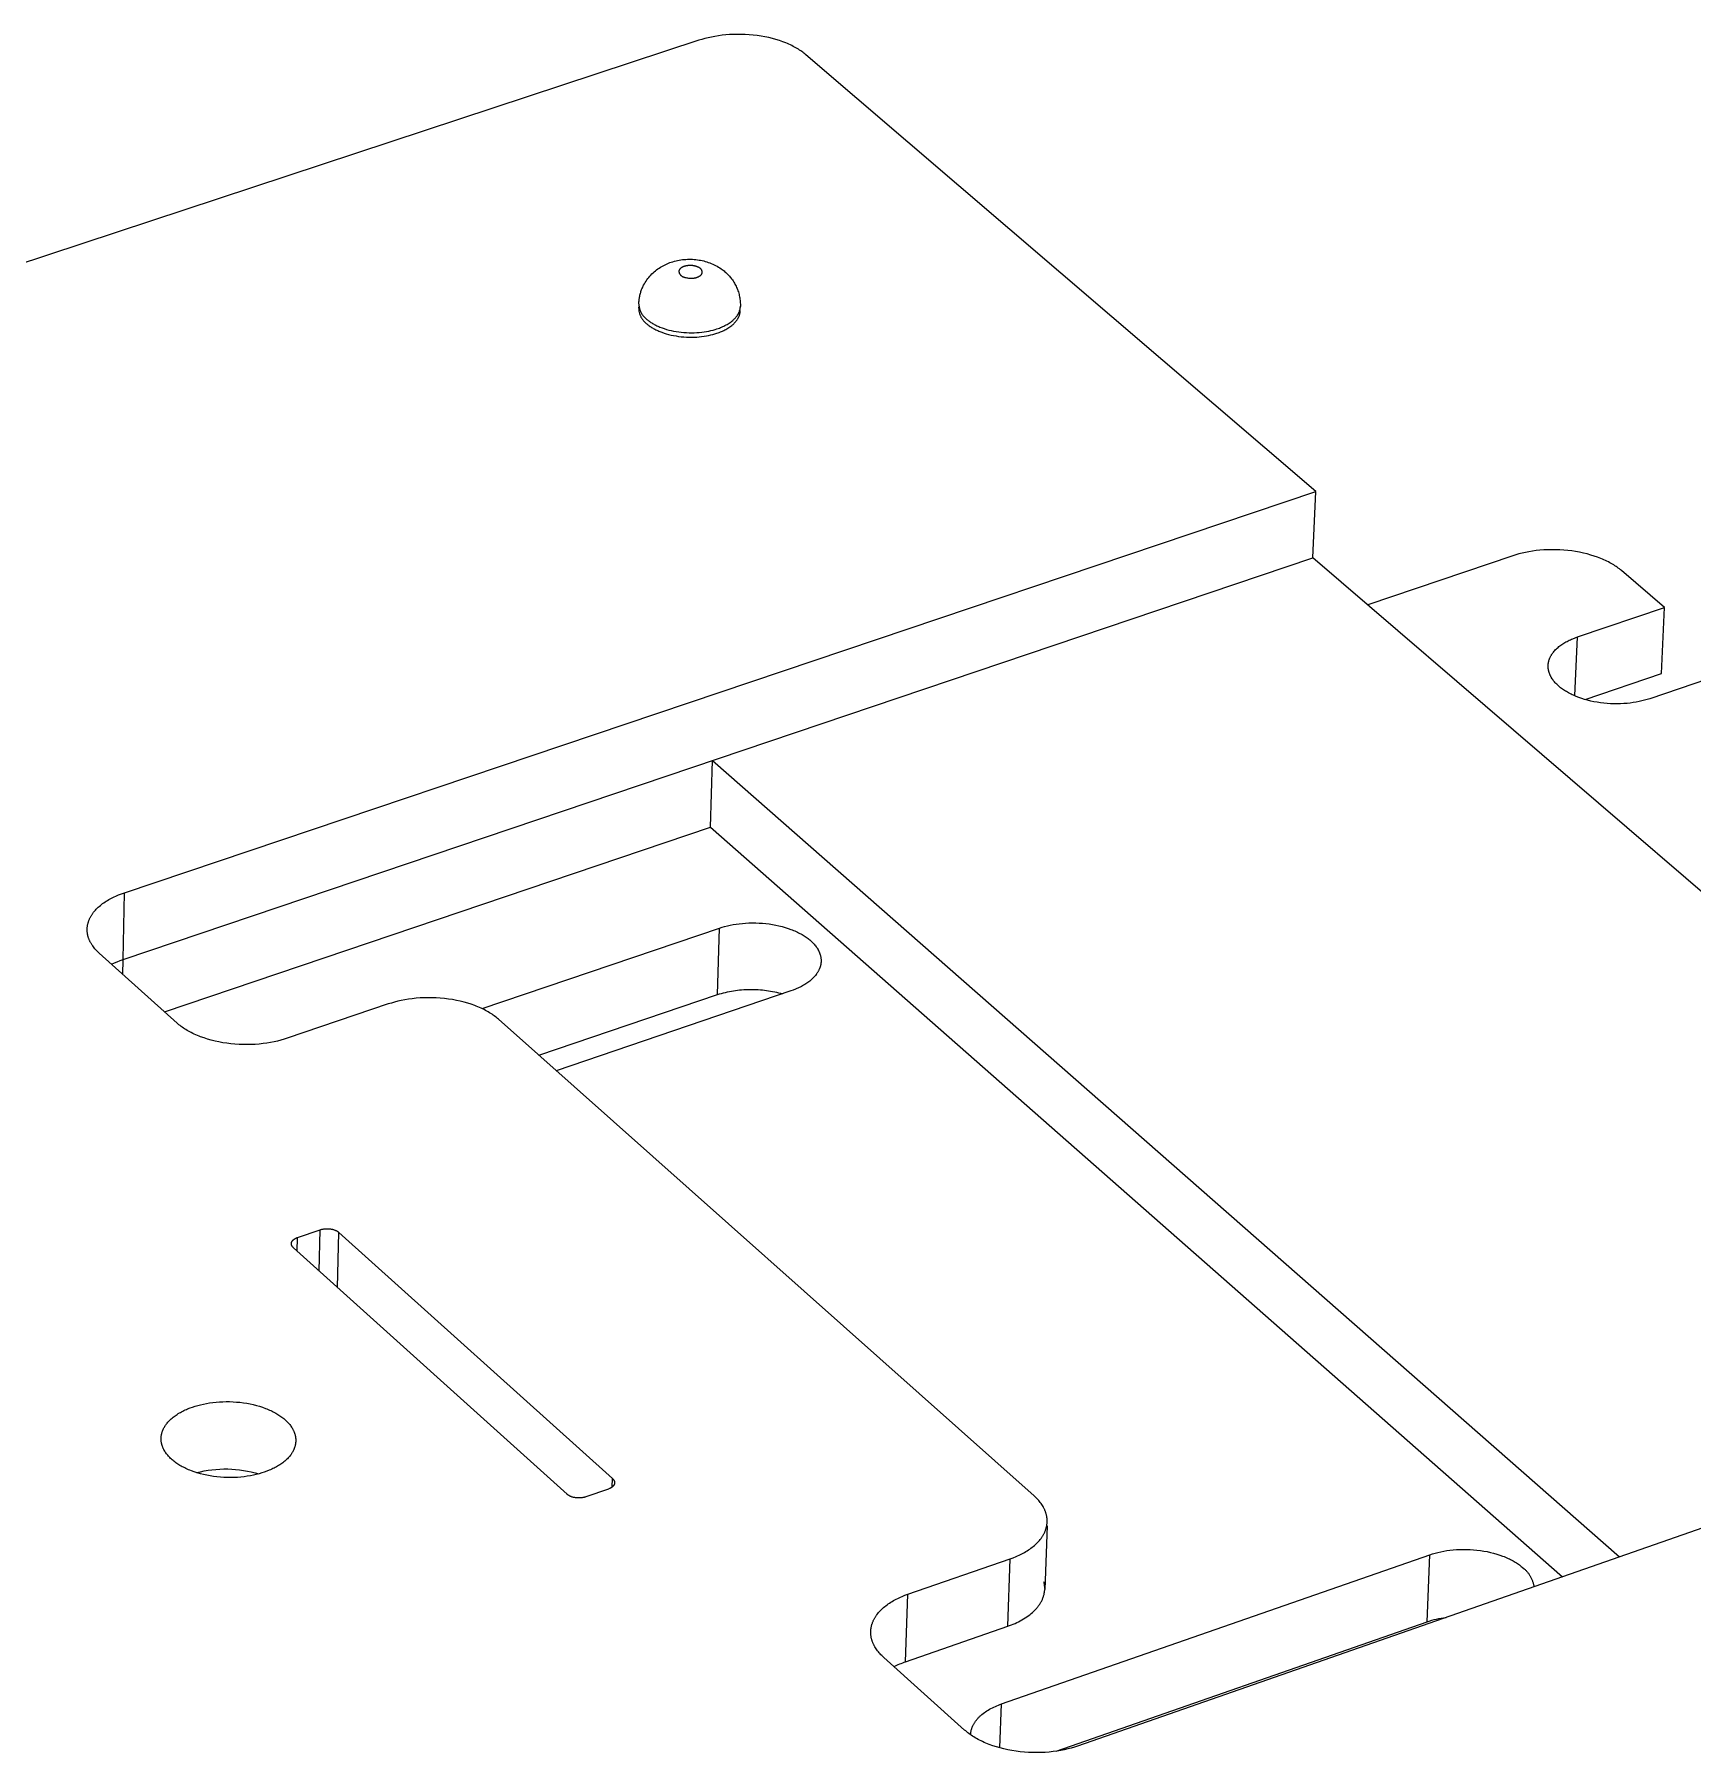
# Model space of a CAD drawing. Extents: x 623 to 1150, y 6 to 775.
# Drawn here: x 734.2 to 789.1, y 262.8 to 319.7 of the extents above; entities that cross this region are included whole.
import ezdxf

# ---------------------------------------------------------------- set-up
doc = ezdxf.new("R2010")
doc.units = 0
doc.layers.add('DIMENSIONES', color=7, linetype='CONTINUOUS')

msp = doc.modelspace()

# ---------------------------------------------------------------- linework, layer by layer
at = {"layer": 'DIMENSIONES'}
for points in [[(759.718, 319.069), (759.687, 319.095), (759.654, 319.121), (759.62, 319.147), (759.585, 319.173), (759.548, 319.198), (759.51, 319.224), (759.471, 319.249), (759.43, 319.273), (759.388, 319.298), (759.344, 319.322), (759.299, 319.345), (759.253, 319.369), (759.206, 319.391), (759.157, 319.414), (759.107, 319.435), (759.056, 319.456), (758.95, 319.497), (758.84, 319.535), (758.726, 319.571), (758.607, 319.603), (758.486, 319.633), (758.361, 319.659), (758.234, 319.681), (758.105, 319.701), (757.975, 319.716), (757.844, 319.728), (757.712, 319.736), (757.58, 319.741), (757.449, 319.742), (757.32, 319.739), (757.191, 319.733), (757.065, 319.723), (756.942, 319.711), (756.821, 319.695), (756.703, 319.676), (756.589, 319.654), (756.479, 319.63), (756.373, 319.604), (756.271, 319.575), (756.173, 319.545)], [(756.173, 319.545), (654.032, 285.841)], [(776.6, 304.607), (759.718, 319.069)], [(754.186, 310.822), (754.187, 310.854), (754.189, 310.885), (754.192, 310.917), (754.195, 310.949), (754.199, 310.981), (754.204, 311.012), (754.21, 311.044), (754.216, 311.075), (754.223, 311.106), (754.23, 311.137), (754.239, 311.168), (754.248, 311.199), (754.257, 311.229), (754.268, 311.26), (754.279, 311.289), (754.29, 311.319), (754.303, 311.349), (754.316, 311.379), (754.33, 311.408), (754.345, 311.437), (754.369, 311.482), (754.395, 311.526), (754.423, 311.57), (754.452, 311.612), (754.482, 311.654), (754.514, 311.695), (754.548, 311.735), (754.583, 311.773), (754.619, 311.81), (754.656, 311.846), (754.695, 311.881), (754.734, 311.914), (754.775, 311.946), (754.817, 311.977), (754.859, 312.006), (754.902, 312.033), (754.944, 312.058), (754.987, 312.082), (755.031, 312.105), (755.075, 312.126), (755.12, 312.147), (755.166, 312.165), (755.212, 312.183), (755.258, 312.199)], [(755.258, 312.199), (755.311, 312.215), (755.363, 312.23), (755.417, 312.243), (755.47, 312.255), (755.525, 312.266), (755.579, 312.275), (755.634, 312.282), (755.689, 312.288), (755.744, 312.292), (755.799, 312.295), (755.855, 312.296), (755.91, 312.295), (755.965, 312.293), (756.02, 312.289), (756.074, 312.284), (756.129, 312.277), (756.18, 312.27), (756.232, 312.261), (756.283, 312.25), (756.335, 312.238), (756.386, 312.225), (756.436, 312.209), (756.487, 312.193), (756.536, 312.175), (756.585, 312.155), (756.634, 312.134), (756.682, 312.112), (756.729, 312.088), (756.775, 312.063), (756.821, 312.037), (756.866, 312.01), (756.909, 311.981), (756.943, 311.957), (756.975, 311.933), (757.007, 311.907), (757.039, 311.88), (757.069, 311.854), (757.099, 311.826), (757.127, 311.798), (757.155, 311.768), (757.183, 311.738), (757.209, 311.707), (757.235, 311.676), (757.259, 311.643), (757.283, 311.61), (757.306, 311.577), (757.328, 311.542), (757.349, 311.508), (757.369, 311.472), (757.388, 311.437), (757.406, 311.4), (757.423, 311.364), (757.439, 311.327), (757.454, 311.289), (757.468, 311.251), (757.481, 311.212), (757.492, 311.173), (757.503, 311.134), (757.513, 311.094), (757.521, 311.054), (757.528, 311.014), (757.535, 310.974), (757.54, 310.933), (757.544, 310.893), (757.546, 310.852), (757.548, 310.812), (757.549, 310.771), (757.548, 310.731)], [(754.181, 310.671), (754.183, 310.72)], [(754.181, 310.666), (754.182, 310.649), (754.184, 310.631), (754.186, 310.613), (754.188, 310.595), (754.191, 310.576), (754.194, 310.558), (754.198, 310.54), (754.203, 310.522), (754.208, 310.505), (754.213, 310.487), (754.219, 310.469), (754.226, 310.452), (754.233, 310.434), (754.24, 310.417), (754.248, 310.4), (754.257, 310.383), (754.266, 310.367), (754.275, 310.351), (754.285, 310.335), (754.295, 310.319), (754.306, 310.304), (754.317, 310.289), (754.328, 310.274), (754.34, 310.26), (754.352, 310.246), (754.365, 310.232), (754.378, 310.219), (754.391, 310.206), (754.404, 310.194), (754.418, 310.182), (754.432, 310.171), (754.446, 310.16), (754.466, 310.142), (754.488, 310.125), (754.51, 310.108), (754.533, 310.091), (754.557, 310.074), (754.582, 310.057), (754.608, 310.041), (754.634, 310.025), (754.662, 310.008), (754.69, 309.993), (754.72, 309.977), (754.75, 309.962), (754.781, 309.947), (754.813, 309.932), (754.845, 309.917), (754.879, 309.903), (754.948, 309.877), (755.02, 309.851), (755.095, 309.828), (755.173, 309.806), (755.253, 309.787), (755.334, 309.77), (755.417, 309.755), (755.502, 309.742), (755.588, 309.732), (755.674, 309.724), (755.76, 309.718), (755.846, 309.715), (755.932, 309.715), (756.018, 309.716), (756.102, 309.72), (756.184, 309.727), (756.266, 309.735), (756.345, 309.746), (756.422, 309.758), (756.497, 309.772), (756.569, 309.788), (756.639, 309.806), (756.706, 309.825), (756.77, 309.845), (756.809, 309.859), (756.847, 309.873), (756.886, 309.888), (756.924, 309.903), (756.961, 309.92), (756.998, 309.937), (757.034, 309.955), (757.069, 309.974), (757.104, 309.993), (757.138, 310.014), (757.171, 310.035), (757.203, 310.056), (757.233, 310.079), (757.263, 310.102), (757.292, 310.125), (757.305, 310.137), (757.319, 310.15), (757.332, 310.162), (757.345, 310.175), (757.357, 310.187), (757.369, 310.2), (757.381, 310.213), (757.392, 310.226), (757.403, 310.239), (757.414, 310.253), (757.424, 310.266), (757.434, 310.28), (757.443, 310.293), (757.452, 310.307), (757.461, 310.321), (757.469, 310.335), (757.477, 310.349), (757.484, 310.363), (757.491, 310.377), (757.498, 310.392), (757.504, 310.406), (757.51, 310.42), (757.515, 310.435), (757.52, 310.449), (757.524, 310.464), (757.528, 310.478), (757.531, 310.493), (757.535, 310.508), (757.537, 310.522), (757.539, 310.537), (757.541, 310.552), (757.542, 310.566), (757.543, 310.581), (757.544, 310.596)], [(754.185, 310.813), (754.186, 310.795), (754.188, 310.777), (754.19, 310.759), (754.192, 310.741), (754.195, 310.723), (754.199, 310.705), (754.203, 310.687), (754.207, 310.669), (754.212, 310.651), (754.218, 310.633), (754.224, 310.616), (754.23, 310.598), (754.237, 310.581), (754.245, 310.564), (754.253, 310.547), (754.261, 310.53), (754.27, 310.514), (754.279, 310.497), (754.289, 310.481), (754.299, 310.466), (754.31, 310.45), (754.321, 310.435), (754.333, 310.421), (754.344, 310.406), (754.357, 310.392), (754.369, 310.379), (754.382, 310.366), (754.395, 310.353), (754.408, 310.341), (754.422, 310.329), (754.436, 310.317), (754.45, 310.306), (754.471, 310.289), (754.492, 310.272), (754.514, 310.255), (754.537, 310.238), (754.561, 310.221), (754.586, 310.204), (754.612, 310.188), (754.639, 310.171), (754.666, 310.155), (754.695, 310.139), (754.724, 310.124), (754.754, 310.108), (754.785, 310.093), (754.817, 310.079), (754.85, 310.064), (754.883, 310.05), (754.953, 310.023), (755.025, 309.998), (755.1, 309.975), (755.177, 309.953), (755.257, 309.934), (755.338, 309.916), (755.422, 309.901), (755.506, 309.889), (755.592, 309.878), (755.678, 309.87), (755.764, 309.865), (755.851, 309.862), (755.937, 309.861), (756.022, 309.863), (756.106, 309.867), (756.189, 309.873), (756.27, 309.882), (756.349, 309.892), (756.426, 309.905), (756.501, 309.919), (756.573, 309.935), (756.643, 309.953), (756.71, 309.972), (756.774, 309.992), (756.813, 310.005), (756.852, 310.019), (756.89, 310.034), (756.928, 310.05), (756.965, 310.066), (757.002, 310.084), (757.038, 310.102), (757.074, 310.12), (757.108, 310.14), (757.142, 310.16), (757.175, 310.181), (757.207, 310.203), (757.238, 310.225), (757.268, 310.248), (757.296, 310.272), (757.31, 310.284), (757.323, 310.296), (757.336, 310.309), (757.349, 310.321), (757.362, 310.334), (757.374, 310.347), (757.385, 310.36), (757.397, 310.373), (757.408, 310.386), (757.418, 310.399), (757.428, 310.413), (757.438, 310.426), (757.448, 310.44), (757.457, 310.454), (757.465, 310.468), (757.474, 310.482), (757.481, 310.496), (757.489, 310.51), (757.496, 310.524), (757.502, 310.538), (757.508, 310.553), (757.514, 310.567), (757.519, 310.581), (757.524, 310.596), (757.528, 310.61), (757.532, 310.625), (757.536, 310.64), (757.539, 310.654), (757.542, 310.669), (757.544, 310.684), (757.546, 310.698), (757.547, 310.713), (757.548, 310.728), (757.548, 310.742)], [(737.151, 291.323), (776.6, 304.607)], [(776.511, 302.405), (776.6, 304.607)], [(786.724, 301.989), (786.691, 302.016), (786.658, 302.042), (786.623, 302.069), (786.586, 302.095), (786.549, 302.121), (786.509, 302.147), (786.469, 302.173), (786.427, 302.198), (786.384, 302.223), (786.339, 302.248), (786.294, 302.272), (786.246, 302.296), (786.198, 302.319), (786.148, 302.342), (786.097, 302.364), (786.045, 302.386), (785.937, 302.428), (785.825, 302.467), (785.709, 302.503), (785.588, 302.537), (785.465, 302.567), (785.339, 302.594), (785.21, 302.617), (785.079, 302.636), (784.947, 302.652), (784.814, 302.665), (784.681, 302.673), (784.548, 302.678), (784.416, 302.679), (784.285, 302.676), (784.155, 302.67), (784.028, 302.66), (783.904, 302.647), (783.782, 302.631), (783.664, 302.611), (783.55, 302.589), (783.439, 302.564), (783.332, 302.537), (783.23, 302.508), (783.132, 302.476)], [(737.107, 289.11), (776.511, 302.405)], [(806.84, 276.368), (776.511, 302.405)], [(783.132, 302.476), (778.322, 300.85)], [(788.155, 300.769), (786.724, 301.989)], [(785.269, 299.79), (788.155, 300.769)], [(788.054, 298.578), (788.155, 300.769)], [(787.662, 297.745), (787.581, 297.719), (787.495, 297.694), (787.406, 297.671), (787.313, 297.65), (787.218, 297.632), (787.119, 297.615), (787.017, 297.602), (786.913, 297.591), (786.806, 297.582), (786.698, 297.577), (786.588, 297.575), (786.478, 297.576), (786.366, 297.58), (786.255, 297.587), (786.143, 297.597), (786.033, 297.61), (785.923, 297.627), (785.816, 297.647), (785.71, 297.669), (785.607, 297.694), (785.506, 297.722), (785.409, 297.753), (785.315, 297.786), (785.224, 297.821), (785.181, 297.839), (785.138, 297.858), (785.096, 297.877), (785.056, 297.897), (785.017, 297.917), (784.978, 297.937), (784.941, 297.958), (784.905, 297.979), (784.87, 298), (784.836, 298.021), (784.803, 298.043), (784.772, 298.065), (784.741, 298.087), (784.712, 298.11), (784.684, 298.132), (784.657, 298.155), (784.631, 298.178), (784.606, 298.201), (784.581, 298.225), (784.557, 298.249), (784.534, 298.274), (784.512, 298.299), (784.49, 298.325), (784.47, 298.351), (784.45, 298.378), (784.432, 298.405), (784.414, 298.432), (784.406, 298.446), (784.398, 298.46), (784.39, 298.474), (784.383, 298.488), (784.376, 298.502), (784.369, 298.517), (784.362, 298.531), (784.356, 298.545), (784.35, 298.56), (784.344, 298.575), (784.339, 298.589), (784.334, 298.604), (784.329, 298.619), (784.325, 298.633), (784.32, 298.648), (784.317, 298.663), (784.313, 298.678), (784.31, 298.693), (784.307, 298.708), (784.305, 298.723), (784.303, 298.739), (784.301, 298.754), (784.3, 298.769), (784.299, 298.784), (784.298, 298.799), (784.298, 298.815), (784.298, 298.83), (784.298, 298.845), (784.299, 298.86), (784.3, 298.876), (784.302, 298.891), (784.304, 298.906), (784.306, 298.922), (784.308, 298.937), (784.311, 298.952), (784.314, 298.967), (784.318, 298.982), (784.322, 298.998), (784.326, 299.013), (784.331, 299.028), (784.336, 299.043), (784.342, 299.058), (784.347, 299.073), (784.354, 299.088), (784.36, 299.102), (784.367, 299.117), (784.374, 299.132), (784.382, 299.147), (784.39, 299.161), (784.398, 299.176), (784.406, 299.19), (784.415, 299.204), (784.424, 299.219), (784.434, 299.233), (784.444, 299.247), (784.454, 299.261), (784.465, 299.275), (784.476, 299.289), (784.498, 299.316), (784.522, 299.343), (784.547, 299.369), (784.573, 299.395), (784.6, 299.42), (784.629, 299.445), (784.658, 299.469), (784.688, 299.493), (784.72, 299.516), (784.752, 299.539), (784.785, 299.561), (784.818, 299.582), (784.853, 299.603), (784.888, 299.623), (784.924, 299.643), (784.961, 299.662), (784.998, 299.68), (785.035, 299.698), (785.073, 299.715), (785.112, 299.731), (785.19, 299.762), (785.269, 299.79)], [(785.182, 297.839), (785.269, 299.79)], [(790.552, 298.728), (787.662, 297.745)], [(785.523, 297.717), (788.054, 298.578)], [(756.557, 293.492), (756.623, 295.695)], [(756.623, 295.695), (786.663, 269.33)], [(738.477, 287.379), (756.557, 293.492)], [(756.557, 293.492), (784.777, 268.672)], [(736.318, 289.317), (736.287, 289.345), (736.257, 289.373), (736.229, 289.403), (736.201, 289.433), (736.174, 289.463), (736.148, 289.494), (736.124, 289.526), (736.1, 289.558), (736.078, 289.59), (736.057, 289.624), (736.047, 289.64), (736.037, 289.657), (736.028, 289.674), (736.019, 289.691), (736.01, 289.709), (736.002, 289.726), (735.994, 289.743), (735.986, 289.761), (735.979, 289.778), (735.972, 289.796), (735.965, 289.814), (735.959, 289.832), (735.954, 289.85), (735.948, 289.868), (735.943, 289.886), (735.939, 289.904), (735.935, 289.922), (735.931, 289.941), (735.927, 289.959), (735.925, 289.978), (735.922, 289.996), (735.92, 290.015), (735.918, 290.033), (735.917, 290.052), (735.916, 290.07), (735.916, 290.089), (735.916, 290.108), (735.916, 290.127), (735.917, 290.145), (735.918, 290.164), (735.92, 290.183), (735.922, 290.201), (735.925, 290.22), (735.928, 290.239), (735.931, 290.258), (735.935, 290.276), (735.94, 290.295), (735.945, 290.314), (735.95, 290.332), (735.956, 290.351), (735.962, 290.369), (735.968, 290.388), (735.975, 290.406), (735.983, 290.425), (735.99, 290.443), (735.999, 290.461), (736.007, 290.48), (736.017, 290.498), (736.026, 290.516), (736.036, 290.534), (736.047, 290.552), (736.057, 290.569), (736.069, 290.587), (736.08, 290.605), (736.092, 290.622), (736.105, 290.64), (736.117, 290.657), (736.131, 290.674), (736.158, 290.708), (736.187, 290.741), (736.218, 290.774), (736.249, 290.807), (736.283, 290.838), (736.317, 290.869), (736.353, 290.9), (736.39, 290.93), (736.428, 290.959), (736.467, 290.987), (736.508, 291.015), (736.549, 291.042), (736.591, 291.068), (736.634, 291.094), (736.678, 291.119), (736.723, 291.143), (736.769, 291.166), (736.815, 291.188), (736.861, 291.21), (736.909, 291.231), (736.956, 291.251), (737.053, 291.289), (737.151, 291.323)], [(737.107, 289.11), (737.151, 291.323)], [(756.857, 290.15), (756.94, 290.176), (757.027, 290.201), (757.117, 290.224), (757.211, 290.246), (757.308, 290.264), (757.408, 290.281), (757.511, 290.295), (757.616, 290.306), (757.723, 290.314), (757.833, 290.32), (757.943, 290.322), (758.055, 290.321), (758.167, 290.317), (758.279, 290.31), (758.39, 290.3), (758.501, 290.286), (758.611, 290.269), (758.719, 290.249), (758.825, 290.226), (758.929, 290.201), (759.029, 290.172), (759.126, 290.141), (759.22, 290.108), (759.266, 290.091), (759.31, 290.073), (759.354, 290.054), (759.396, 290.035), (759.438, 290.016), (759.478, 289.996), (759.517, 289.975), (759.555, 289.955), (759.592, 289.934), (759.628, 289.912), (759.663, 289.891), (759.697, 289.869), (759.729, 289.847), (759.76, 289.825), (759.79, 289.802), (759.819, 289.779), (759.847, 289.757), (759.874, 289.734), (759.9, 289.71), (759.925, 289.687), (759.949, 289.662), (759.973, 289.638), (759.995, 289.613), (760.017, 289.587), (760.038, 289.561), (760.058, 289.534), (760.077, 289.507), (760.095, 289.48), (760.112, 289.452), (760.12, 289.438), (760.128, 289.423), (760.136, 289.409), (760.143, 289.395), (760.15, 289.38), (760.156, 289.366), (760.163, 289.351), (760.169, 289.337), (760.174, 289.322), (760.18, 289.307), (760.185, 289.292), (760.19, 289.277), (760.194, 289.262), (760.198, 289.247), (760.202, 289.232), (760.206, 289.217), (760.209, 289.202), (760.211, 289.186), (760.214, 289.171), (760.216, 289.156), (760.218, 289.14), (760.219, 289.125), (760.22, 289.109), (760.221, 289.094), (760.221, 289.078), (760.221, 289.063), (760.221, 289.047), (760.22, 289.032), (760.219, 289.016), (760.217, 289), (760.216, 288.985), (760.213, 288.969), (760.211, 288.954), (760.208, 288.938), (760.205, 288.923), (760.201, 288.907), (760.197, 288.892), (760.193, 288.876), (760.188, 288.861), (760.183, 288.846), (760.177, 288.83), (760.171, 288.815), (760.165, 288.8), (760.159, 288.785), (760.152, 288.77), (760.145, 288.754), (760.137, 288.739), (760.129, 288.725), (760.121, 288.71), (760.112, 288.695), (760.103, 288.68), (760.094, 288.666), (760.084, 288.651), (760.074, 288.637), (760.064, 288.622), (760.053, 288.608), (760.031, 288.58), (760.008, 288.552), (759.983, 288.525), (759.957, 288.498), (759.93, 288.471), (759.902, 288.446), (759.873, 288.42), (759.843, 288.395), (759.812, 288.371), (759.779, 288.347), (759.746, 288.324), (759.713, 288.302), (759.678, 288.28), (759.643, 288.259), (759.607, 288.238), (759.57, 288.218), (759.532, 288.199), (759.495, 288.18), (759.456, 288.162), (759.417, 288.145), (759.378, 288.128), (759.298, 288.097), (759.217, 288.068)], [(748.994, 287.483), (756.857, 290.15)], [(756.79, 287.949), (756.857, 290.15)], [(738.892, 287.006), (736.318, 289.317)], [(736.724, 288.952), (736.818, 288.996), (736.913, 289.037), (737.009, 289.075), (737.107, 289.11)], [(737.097, 288.617), (737.107, 289.11)], [(750.877, 285.939), (756.79, 287.949)], [(759.217, 288.068), (751.452, 285.427)], [(756.79, 287.949), (756.855, 287.968), (756.92, 287.987), (756.985, 288.004), (757.051, 288.021), (757.118, 288.036), (757.184, 288.05), (757.252, 288.063), (757.319, 288.074), (757.387, 288.084), (757.455, 288.093), (757.523, 288.101), (757.591, 288.108), (757.66, 288.113), (757.729, 288.117), (757.798, 288.12), (757.866, 288.121), (757.935, 288.122), (758.004, 288.121), (758.073, 288.118), (758.142, 288.115), (758.21, 288.11), (758.278, 288.104), (758.347, 288.096), (758.415, 288.088), (758.482, 288.078), (758.55, 288.067), (758.617, 288.055), (758.684, 288.041), (758.75, 288.026), (758.816, 288.011), (758.881, 287.994), (758.946, 287.976)], [(745.889, 287.637), (742.537, 286.501)], [(749.536, 287.132), (749.504, 287.16), (749.47, 287.188), (749.435, 287.215), (749.399, 287.243), (749.362, 287.27), (749.323, 287.296), (749.282, 287.323), (749.24, 287.349), (749.197, 287.375), (749.153, 287.4), (749.107, 287.426), (749.059, 287.45), (749.011, 287.474), (748.961, 287.498), (748.91, 287.521), (748.857, 287.543), (748.804, 287.565), (748.749, 287.586), (748.636, 287.627), (748.518, 287.665), (748.397, 287.699), (748.272, 287.73), (748.144, 287.758), (748.013, 287.782), (747.881, 287.802), (747.746, 287.819), (747.611, 287.831), (747.476, 287.84), (747.34, 287.845), (747.205, 287.846), (747.072, 287.843), (746.939, 287.837), (746.809, 287.827), (746.682, 287.813), (746.557, 287.796), (746.436, 287.776), (746.318, 287.753), (746.205, 287.728), (746.095, 287.7), (745.99, 287.669), (745.889, 287.637)], [(742.537, 286.501), (742.436, 286.469), (742.331, 286.438), (742.221, 286.41), (742.107, 286.385), (741.989, 286.362), (741.867, 286.342), (741.743, 286.325), (741.615, 286.311), (741.485, 286.301), (741.352, 286.294), (741.218, 286.292), (741.083, 286.293), (740.948, 286.297), (740.812, 286.306), (740.677, 286.319), (740.542, 286.335), (740.41, 286.356), (740.279, 286.38), (740.151, 286.408), (740.026, 286.439), (739.905, 286.474), (739.788, 286.511), (739.675, 286.552), (739.62, 286.573), (739.567, 286.595), (739.514, 286.617), (739.463, 286.641), (739.413, 286.664), (739.365, 286.688), (739.318, 286.713), (739.272, 286.738), (739.228, 286.764), (739.185, 286.789), (739.143, 286.816), (739.103, 286.842), (739.064, 286.869), (739.027, 286.896), (738.991, 286.923), (738.957, 286.951), (738.923, 286.979), (738.892, 287.006)], [(767.276, 271.349), (749.536, 287.132)], [(742.887, 279.906), (743.637, 280.161)], [(743.604, 278.794), (743.637, 280.161)], [(743.637, 280.161), (743.653, 280.167), (743.671, 280.172), (743.69, 280.177), (743.709, 280.181), (743.728, 280.185), (743.749, 280.188), (743.77, 280.191), (743.791, 280.194), (743.813, 280.195), (743.835, 280.196), (743.858, 280.197), (743.88, 280.197), (743.903, 280.196), (743.926, 280.194), (743.948, 280.192), (743.971, 280.189), (743.993, 280.186), (744.015, 280.182), (744.036, 280.177), (744.057, 280.172), (744.078, 280.166), (744.097, 280.16), (744.116, 280.153), (744.126, 280.149), (744.135, 280.146), (744.143, 280.142), (744.152, 280.138), (744.16, 280.134), (744.168, 280.13), (744.176, 280.126), (744.184, 280.122), (744.191, 280.117), (744.199, 280.113), (744.206, 280.108), (744.212, 280.104), (744.219, 280.099), (744.225, 280.095), (744.231, 280.09), (744.237, 280.086), (744.243, 280.081), (744.248, 280.076)], [(744.204, 278.253), (744.248, 280.076)], [(744.248, 280.076), (753.314, 271.923)], [(742.748, 279.565), (742.743, 279.57), (742.738, 279.575), (742.733, 279.58), (742.729, 279.585), (742.724, 279.59), (742.72, 279.595), (742.716, 279.6), (742.712, 279.606), (742.708, 279.611), (742.704, 279.617), (742.701, 279.623), (742.699, 279.626), (742.698, 279.629), (742.696, 279.631), (742.695, 279.634), (742.693, 279.637), (742.692, 279.64), (742.691, 279.643), (742.69, 279.646), (742.689, 279.649), (742.688, 279.652), (742.687, 279.655), (742.686, 279.658), (742.685, 279.662), (742.684, 279.665), (742.683, 279.668), (742.683, 279.671), (742.682, 279.674), (742.682, 279.677), (742.681, 279.68), (742.681, 279.683), (742.68, 279.687), (742.68, 279.69), (742.68, 279.693), (742.68, 279.696), (742.68, 279.699), (742.68, 279.702), (742.68, 279.706), (742.68, 279.709), (742.681, 279.712), (742.681, 279.715), (742.681, 279.718), (742.682, 279.721), (742.682, 279.725), (742.683, 279.728), (742.684, 279.731), (742.685, 279.734), (742.685, 279.737), (742.686, 279.741), (742.687, 279.744), (742.688, 279.747), (742.69, 279.75), (742.691, 279.753), (742.692, 279.756), (742.694, 279.759), (742.695, 279.762), (742.697, 279.765), (742.698, 279.769), (742.7, 279.772), (742.702, 279.775), (742.703, 279.778), (742.705, 279.781), (742.707, 279.784), (742.709, 279.787), (742.711, 279.79), (742.713, 279.793), (742.716, 279.795), (742.72, 279.801), (742.725, 279.807), (742.73, 279.812), (742.735, 279.818), (742.741, 279.823), (742.747, 279.829), (742.753, 279.834), (742.759, 279.839), (742.765, 279.844), (742.772, 279.849), (742.779, 279.853), (742.786, 279.858), (742.793, 279.862), (742.8, 279.867), (742.807, 279.871), (742.815, 279.875), (742.822, 279.879), (742.83, 279.883), (742.838, 279.887), (742.846, 279.89), (742.854, 279.894), (742.87, 279.9), (742.887, 279.906)], [(751.808, 271.404), (742.748, 279.565)], [(742.876, 279.45), (742.887, 279.906)], [(808.775, 277.044), (768.712, 263.068)], [(739.539, 272.119), (739.665, 272.149), (739.791, 272.176), (739.92, 272.198), (740.049, 272.216), (740.179, 272.229), (740.31, 272.238), (740.441, 272.242), (740.572, 272.242), (740.704, 272.237), (740.834, 272.228), (740.965, 272.214), (741.094, 272.196), (741.223, 272.173), (741.35, 272.146), (741.476, 272.115), (741.6, 272.08)], [(752.425, 271.318), (752.408, 271.312), (752.39, 271.307), (752.372, 271.302), (752.352, 271.298), (752.332, 271.294), (752.312, 271.29), (752.291, 271.288), (752.269, 271.285), (752.247, 271.284), (752.225, 271.282), (752.202, 271.282), (752.18, 271.282), (752.157, 271.283), (752.134, 271.284), (752.111, 271.287), (752.088, 271.289), (752.066, 271.293), (752.044, 271.297), (752.022, 271.302), (752.001, 271.307), (751.98, 271.313), (751.96, 271.32), (751.941, 271.326), (751.932, 271.33), (751.923, 271.334), (751.914, 271.338), (751.905, 271.342), (751.897, 271.346), (751.889, 271.35), (751.881, 271.354), (751.873, 271.358), (751.865, 271.363), (751.858, 271.367), (751.851, 271.372), (751.844, 271.376), (751.837, 271.381), (751.831, 271.385), (751.825, 271.39), (751.819, 271.395), (751.813, 271.4), (751.808, 271.404)], [(753.178, 271.577), (752.425, 271.318)], [(753.314, 271.923), (753.32, 271.918), (753.325, 271.914), (753.33, 271.908), (753.335, 271.903), (753.339, 271.898), (753.344, 271.893), (753.348, 271.887), (753.352, 271.882), (753.356, 271.876), (753.359, 271.87), (753.363, 271.865), (753.364, 271.862), (753.366, 271.859), (753.368, 271.856), (753.369, 271.853), (753.37, 271.85), (753.372, 271.847), (753.373, 271.844), (753.374, 271.841), (753.375, 271.838), (753.376, 271.835), (753.378, 271.832), (753.378, 271.828), (753.379, 271.825), (753.38, 271.822), (753.381, 271.819), (753.382, 271.816), (753.382, 271.813), (753.383, 271.81), (753.383, 271.806), (753.384, 271.803), (753.384, 271.8), (753.384, 271.797), (753.384, 271.794), (753.385, 271.79), (753.385, 271.787), (753.385, 271.784), (753.385, 271.781), (753.384, 271.777), (753.384, 271.774), (753.384, 271.771), (753.383, 271.768), (753.383, 271.764), (753.382, 271.761), (753.382, 271.758), (753.381, 271.755), (753.38, 271.752), (753.379, 271.748), (753.379, 271.745), (753.378, 271.742), (753.376, 271.739), (753.375, 271.736), (753.374, 271.732), (753.373, 271.729), (753.372, 271.726), (753.37, 271.723), (753.369, 271.72), (753.367, 271.717), (753.365, 271.714), (753.364, 271.711), (753.362, 271.708), (753.36, 271.704), (753.358, 271.701), (753.356, 271.698), (753.354, 271.695), (753.352, 271.692), (753.35, 271.689), (753.345, 271.684), (753.34, 271.678), (753.335, 271.672), (753.33, 271.667), (753.324, 271.661), (753.319, 271.656), (753.313, 271.651), (753.306, 271.645), (753.3, 271.64), (753.293, 271.635), (753.287, 271.631), (753.28, 271.626), (753.273, 271.621), (753.265, 271.617), (753.258, 271.613), (753.25, 271.609), (753.243, 271.605), (753.235, 271.601), (753.227, 271.597), (753.219, 271.593), (753.211, 271.59), (753.195, 271.583), (753.178, 271.577)], [(753.306, 271.645), (753.314, 271.923)], [(766.484, 269.268), (766.583, 269.304), (766.681, 269.344), (766.729, 269.364), (766.776, 269.386), (766.823, 269.409), (766.87, 269.432), (766.916, 269.456), (766.96, 269.481), (767.005, 269.507), (767.048, 269.533), (767.09, 269.561), (767.132, 269.589), (767.172, 269.618), (767.211, 269.647), (767.249, 269.677), (767.286, 269.708), (767.322, 269.74), (767.356, 269.772), (767.389, 269.805), (767.421, 269.839), (767.451, 269.873), (767.479, 269.908), (767.506, 269.943), (767.519, 269.961), (767.532, 269.979), (767.544, 269.997), (767.556, 270.015), (767.567, 270.033), (767.578, 270.052), (767.588, 270.07), (767.598, 270.089), (767.608, 270.107), (767.617, 270.126), (767.626, 270.145), (767.634, 270.164), (767.642, 270.183), (767.65, 270.202), (767.657, 270.221), (767.663, 270.24), (767.669, 270.259), (767.675, 270.278), (767.68, 270.298), (767.685, 270.317), (767.689, 270.336), (767.693, 270.356), (767.697, 270.375), (767.7, 270.394), (767.702, 270.414), (767.704, 270.433), (767.706, 270.453), (767.707, 270.472), (767.708, 270.492), (767.708, 270.511), (767.708, 270.53), (767.708, 270.55), (767.707, 270.569), (767.705, 270.588), (767.704, 270.608), (767.701, 270.627), (767.699, 270.646), (767.696, 270.665), (767.692, 270.684), (767.688, 270.703), (767.684, 270.722), (767.679, 270.741), (767.674, 270.76), (767.668, 270.779), (767.662, 270.798), (767.656, 270.816), (767.649, 270.835), (767.642, 270.853), (767.634, 270.871), (767.626, 270.89), (767.618, 270.908), (767.61, 270.926), (767.601, 270.944), (767.591, 270.961), (767.582, 270.979), (767.571, 270.997), (767.55, 271.032), (767.528, 271.066), (767.504, 271.1), (767.48, 271.133), (767.454, 271.166), (767.427, 271.198), (767.398, 271.229), (767.369, 271.26), (767.339, 271.29), (767.308, 271.32), (767.276, 271.349)], [(767.703, 270.355), (767.627, 268.254)], [(763.098, 268.094), (766.484, 269.268)], [(766.192, 264.46), (780.383, 269.4)], [(766.404, 267.035), (766.484, 269.268)], [(780.288, 267.182), (780.383, 269.4)], [(780.383, 269.4), (780.467, 269.428), (780.555, 269.454), (780.647, 269.478), (780.742, 269.5), (780.84, 269.52), (780.942, 269.537), (781.046, 269.551), (781.153, 269.563), (781.262, 269.571), (781.373, 269.577), (781.486, 269.579), (781.599, 269.578), (781.714, 269.574), (781.828, 269.567), (781.942, 269.556), (782.056, 269.542), (782.168, 269.524), (782.278, 269.504), (782.387, 269.48), (782.493, 269.453), (782.596, 269.424), (782.696, 269.392), (782.792, 269.357), (782.839, 269.339), (782.885, 269.32), (782.929, 269.301), (782.973, 269.281), (783.016, 269.261), (783.057, 269.24), (783.098, 269.219), (783.137, 269.198), (783.175, 269.176), (783.212, 269.154), (783.248, 269.132), (783.283, 269.109), (783.316, 269.086), (783.349, 269.063), (783.38, 269.039), (783.41, 269.016), (783.439, 268.992), (783.501, 268.939), (783.518, 268.924), (783.535, 268.908), (783.551, 268.892), (783.568, 268.876), (783.583, 268.859), (783.599, 268.841), (783.614, 268.824), (783.628, 268.805), (783.643, 268.787), (783.657, 268.768), (783.67, 268.749), (783.683, 268.729), (783.695, 268.71), (783.707, 268.689), (783.719, 268.669), (783.73, 268.648), (783.741, 268.627), (783.751, 268.606), (783.76, 268.585), (783.769, 268.563), (783.778, 268.542), (783.786, 268.52), (783.793, 268.498), (783.8, 268.476), (783.807, 268.454), (783.813, 268.431), (783.818, 268.409), (783.823, 268.387), (783.827, 268.364), (783.831, 268.342)], [(762.295, 266.001), (762.263, 266.03), (762.232, 266.06), (762.202, 266.091), (762.173, 266.122), (762.145, 266.154), (762.118, 266.186), (762.092, 266.219), (762.067, 266.253), (762.044, 266.287), (762.022, 266.321), (762.001, 266.356), (761.991, 266.374), (761.981, 266.392), (761.972, 266.41), (761.963, 266.428), (761.954, 266.446), (761.946, 266.465), (761.938, 266.483), (761.931, 266.501), (761.924, 266.52), (761.917, 266.539), (761.911, 266.557), (761.905, 266.576), (761.899, 266.595), (761.894, 266.614), (761.889, 266.633), (761.885, 266.652), (761.881, 266.671), (761.878, 266.691), (761.875, 266.71), (761.872, 266.729), (761.87, 266.749), (761.868, 266.768), (761.867, 266.787), (761.866, 266.807), (761.866, 266.826), (761.866, 266.846), (761.866, 266.865), (761.867, 266.885), (761.868, 266.905), (761.87, 266.924), (761.872, 266.944), (761.875, 266.963), (761.878, 266.983), (761.882, 267.002), (761.886, 267.022), (761.89, 267.041), (761.895, 267.061), (761.9, 267.08), (761.906, 267.099), (761.913, 267.119), (761.919, 267.138), (761.926, 267.157), (761.934, 267.176), (761.942, 267.195), (761.95, 267.214), (761.959, 267.233), (761.969, 267.252), (761.978, 267.271), (761.989, 267.289), (761.999, 267.308), (762.01, 267.326), (762.022, 267.345), (762.033, 267.363), (762.046, 267.381), (762.058, 267.399), (762.071, 267.417), (762.099, 267.452), (762.127, 267.487), (762.158, 267.522), (762.19, 267.555), (762.223, 267.588), (762.257, 267.621), (762.293, 267.653), (762.33, 267.684), (762.368, 267.714), (762.408, 267.744), (762.448, 267.773), (762.49, 267.801), (762.532, 267.828), (762.576, 267.855), (762.62, 267.881), (762.665, 267.906), (762.711, 267.93), (762.758, 267.953), (762.805, 267.976), (762.853, 267.998), (762.901, 268.019), (762.999, 268.058), (763.098, 268.094)], [(763.022, 265.861), (763.098, 268.094)], [(766.404, 267.035), (766.465, 267.057), (766.526, 267.08), (766.586, 267.105), (766.645, 267.13), (766.703, 267.157), (766.761, 267.185), (766.817, 267.214), (766.873, 267.245), (766.927, 267.276), (766.98, 267.309), (767.031, 267.343), (767.081, 267.378), (767.13, 267.414), (767.176, 267.452), (767.221, 267.49), (767.243, 267.51), (767.264, 267.529), (767.285, 267.55), (767.305, 267.57), (767.324, 267.59), (767.344, 267.611), (767.362, 267.632), (767.38, 267.653), (767.397, 267.675), (767.414, 267.696), (767.431, 267.718), (767.446, 267.74), (767.461, 267.762), (767.476, 267.785), (767.489, 267.807), (767.503, 267.83), (767.515, 267.853), (767.527, 267.876), (767.538, 267.899), (767.549, 267.922), (767.559, 267.945), (767.568, 267.968), (767.577, 267.992), (767.584, 268.015), (767.592, 268.039), (767.598, 268.063), (767.604, 268.087), (767.609, 268.11), (767.614, 268.134), (767.618, 268.158), (767.621, 268.182), (767.624, 268.206), (767.626, 268.23), (767.627, 268.254)], [(767.627, 268.281), (767.627, 268.31), (767.626, 268.338), (767.623, 268.367), (767.62, 268.395), (767.616, 268.424), (767.611, 268.452), (767.605, 268.48), (767.598, 268.508)], [(763.022, 265.861), (766.404, 267.035)], [(768.004, 262.897), (780.288, 267.182)], [(780.288, 267.182), (780.364, 267.207), (780.442, 267.23), (780.52, 267.252), (780.599, 267.271), (780.678, 267.289), (780.758, 267.304), (780.838, 267.317), (780.918, 267.329)], [(764.976, 263.595), (762.295, 266.001)], [(762.635, 265.696), (762.682, 265.72), (762.73, 265.742), (762.778, 265.764), (762.826, 265.785), (762.874, 265.805), (762.923, 265.825), (762.973, 265.843), (763.022, 265.861)], [(765.172, 263.44), (765.173, 263.46), (765.175, 263.48), (765.177, 263.5), (765.18, 263.52), (765.183, 263.54), (765.187, 263.56), (765.191, 263.58), (765.196, 263.6), (765.202, 263.62), (765.208, 263.64), (765.214, 263.66), (765.222, 263.679), (765.229, 263.699), (765.238, 263.718), (765.246, 263.738), (765.256, 263.757), (765.266, 263.776), (765.276, 263.795), (765.287, 263.814), (765.299, 263.833), (765.311, 263.852), (765.323, 263.871), (765.336, 263.889), (765.35, 263.907), (765.364, 263.925), (765.379, 263.943), (765.394, 263.961), (765.409, 263.979), (765.425, 263.996), (765.441, 264.013), (765.458, 264.03), (765.475, 264.047), (765.493, 264.063), (765.511, 264.08), (765.548, 264.112), (765.587, 264.143), (765.628, 264.174), (765.669, 264.203), (765.712, 264.231), (765.757, 264.259), (765.802, 264.285), (765.848, 264.311), (765.895, 264.335), (765.943, 264.358), (765.992, 264.381), (766.041, 264.402), (766.091, 264.422), (766.142, 264.442), (766.192, 264.46)], [(766.141, 263.005), (766.192, 264.46)], [(768.712, 263.068), (768.61, 263.034), (768.503, 263.002), (768.391, 262.973), (768.275, 262.946), (768.156, 262.922), (768.032, 262.901), (767.905, 262.884), (767.775, 262.869), (767.642, 262.859), (767.507, 262.852), (767.37, 262.849), (767.232, 262.85), (767.093, 262.855), (766.955, 262.864), (766.816, 262.878), (766.679, 262.895), (766.543, 262.916), (766.409, 262.941), (766.277, 262.97), (766.149, 263.003), (766.025, 263.039), (765.904, 263.078), (765.787, 263.121), (765.731, 263.143), (765.676, 263.166), (765.622, 263.189), (765.569, 263.213), (765.518, 263.238), (765.468, 263.263), (765.419, 263.289), (765.372, 263.315), (765.326, 263.341), (765.281, 263.368), (765.238, 263.396), (765.196, 263.424), (765.156, 263.451), (765.117, 263.48), (765.08, 263.508), (765.044, 263.537), (765.01, 263.566), (764.976, 263.595)]]:
    msp.add_lwpolyline(points, dxfattribs=at)
for points in [[(755.69, 312.059), (755.684, 312.057), (755.679, 312.056), (755.673, 312.054), (755.667, 312.051), (755.661, 312.049), (755.655, 312.046), (755.649, 312.044), (755.642, 312.041), (755.636, 312.038), (755.629, 312.034), (755.623, 312.031), (755.616, 312.027), (755.61, 312.024), (755.604, 312.02), (755.597, 312.016), (755.591, 312.012), (755.585, 312.007), (755.579, 312.003), (755.573, 311.998), (755.567, 311.993), (755.562, 311.989), (755.557, 311.984), (755.552, 311.978), (755.549, 311.976), (755.547, 311.973), (755.544, 311.971), (755.542, 311.968), (755.54, 311.965), (755.538, 311.962), (755.536, 311.96), (755.534, 311.957), (755.532, 311.954), (755.53, 311.951), (755.528, 311.948), (755.526, 311.945), (755.525, 311.942), (755.523, 311.939), (755.522, 311.936), (755.521, 311.933), (755.519, 311.93), (755.518, 311.927), (755.518, 311.925), (755.517, 311.922), (755.516, 311.92), (755.515, 311.917), (755.515, 311.915), (755.514, 311.912), (755.514, 311.91), (755.514, 311.907), (755.513, 311.904), (755.513, 311.902), (755.513, 311.899), (755.513, 311.897), (755.513, 311.894), (755.513, 311.891), (755.513, 311.889), (755.513, 311.886), (755.513, 311.883), (755.513, 311.881), (755.514, 311.878), (755.514, 311.875), (755.514, 311.873), (755.515, 311.87), (755.515, 311.868), (755.516, 311.865), (755.516, 311.862), (755.517, 311.86), (755.518, 311.857), (755.518, 311.854), (755.52, 311.849), (755.522, 311.844), (755.524, 311.839), (755.526, 311.834), (755.528, 311.828), (755.531, 311.823), (755.534, 311.818), (755.536, 311.813), (755.539, 311.809), (755.542, 311.804), (755.546, 311.799), (755.549, 311.794), (755.552, 311.79), (755.556, 311.785), (755.56, 311.781), (755.564, 311.777), (755.567, 311.773), (755.572, 311.769), (755.576, 311.764), (755.58, 311.76), (755.585, 311.757), (755.59, 311.753), (755.594, 311.749), (755.599, 311.746), (755.604, 311.742), (755.609, 311.739), (755.614, 311.736), (755.619, 311.733), (755.624, 311.73), (755.63, 311.727), (755.635, 311.724), (755.64, 311.722), (755.646, 311.719), (755.651, 311.717), (755.662, 311.712), (755.674, 311.708), (755.685, 311.704), (755.697, 311.7), (755.709, 311.697), (755.72, 311.693), (755.744, 311.688), (755.772, 311.682), (755.8, 311.677), (755.828, 311.673), (755.842, 311.671), (755.856, 311.67), (755.87, 311.669), (755.884, 311.668), (755.898, 311.667), (755.912, 311.667), (755.926, 311.667), (755.94, 311.667), (755.954, 311.668), (755.968, 311.669), (755.98, 311.67), (755.993, 311.671), (756.006, 311.673), (756.019, 311.674), (756.031, 311.677), (756.044, 311.679), (756.056, 311.682), (756.069, 311.685), (756.082, 311.688), (756.094, 311.692), (756.106, 311.696), (756.119, 311.7), (756.131, 311.705), (756.143, 311.71), (756.156, 311.716), (756.168, 311.722), (756.177, 311.726), (756.186, 311.731), (756.195, 311.736), (756.203, 311.742), (756.212, 311.747), (756.216, 311.75), (756.22, 311.753), (756.224, 311.756), (756.228, 311.759), (756.232, 311.762), (756.236, 311.766), (756.239, 311.769), (756.243, 311.772), (756.246, 311.776), (756.25, 311.779), (756.253, 311.783), (756.256, 311.786), (756.259, 311.79), (756.262, 311.794), (756.264, 311.798), (756.266, 311.8), (756.267, 311.802), (756.268, 311.804), (756.269, 311.806), (756.27, 311.808), (756.271, 311.81), (756.273, 311.812), (756.274, 311.814), (756.275, 311.816), (756.275, 311.818), (756.276, 311.82), (756.277, 311.822), (756.278, 311.824), (756.279, 311.827), (756.279, 311.828), (756.28, 311.83), (756.281, 311.834), (756.282, 311.838), (756.283, 311.841), (756.283, 311.845), (756.284, 311.849), (756.284, 311.853), (756.285, 311.857), (756.285, 311.861), (756.285, 311.865), (756.285, 311.869), (756.285, 311.873), (756.284, 311.877), (756.284, 311.881), (756.283, 311.885), (756.283, 311.889), (756.282, 311.893), (756.281, 311.897), (756.281, 311.901), (756.28, 311.905), (756.278, 311.909), (756.277, 311.913), (756.276, 311.917), (756.275, 311.92), (756.273, 311.924), (756.272, 311.928), (756.27, 311.932), (756.268, 311.935), (756.267, 311.939), (756.265, 311.943), (756.263, 311.946), (756.261, 311.95), (756.258, 311.954), (756.255, 311.958), (756.252, 311.963), (756.248, 311.967), (756.245, 311.971), (756.241, 311.975), (756.238, 311.979), (756.234, 311.982), (756.23, 311.986), (756.226, 311.99), (756.222, 311.993), (756.218, 311.996), (756.214, 312), (756.209, 312.003), (756.205, 312.006), (756.2, 312.009), (756.196, 312.012), (756.191, 312.015), (756.186, 312.017), (756.182, 312.02), (756.172, 312.025), (756.162, 312.03), (756.152, 312.035), (756.142, 312.039), (756.131, 312.043), (756.121, 312.047), (756.108, 312.052), (756.095, 312.056), (756.081, 312.061), (756.068, 312.064), (756.055, 312.068), (756.041, 312.071), (756.028, 312.074), (756.014, 312.077), (756.001, 312.08), (755.987, 312.082), (755.974, 312.084), (755.96, 312.086), (755.947, 312.087), (755.933, 312.088), (755.92, 312.089), (755.906, 312.089), (755.893, 312.089), (755.879, 312.089), (755.866, 312.089), (755.852, 312.088), (755.838, 312.087), (755.825, 312.086), (755.811, 312.085), (755.798, 312.083), (755.784, 312.081), (755.771, 312.079), (755.757, 312.076), (755.744, 312.073), (755.73, 312.07), (755.717, 312.067), (755.703, 312.063)], [(739.407, 274.292), (739.493, 274.32), (739.582, 274.346), (739.674, 274.37), (739.77, 274.392), (739.87, 274.411), (739.972, 274.428), (740.077, 274.443), (740.185, 274.454), (740.295, 274.463), (740.406, 274.468), (740.519, 274.471), (740.633, 274.47), (740.747, 274.466), (740.861, 274.458), (740.975, 274.448), (741.088, 274.433), (741.2, 274.416), (741.31, 274.395), (741.418, 274.372), (741.523, 274.345), (741.625, 274.316), (741.724, 274.284), (741.819, 274.249), (741.866, 274.231), (741.911, 274.212), (741.955, 274.193), (741.998, 274.173), (742.04, 274.153), (742.081, 274.133), (742.121, 274.112), (742.159, 274.09), (742.197, 274.069), (742.233, 274.047), (742.268, 274.024), (742.302, 274.002), (742.335, 273.979), (742.366, 273.956), (742.397, 273.932), (742.426, 273.909), (742.454, 273.885), (742.481, 273.861), (742.507, 273.837), (742.532, 273.813), (742.556, 273.788), (742.58, 273.762), (742.603, 273.736), (742.625, 273.709), (742.646, 273.682), (742.666, 273.655), (742.685, 273.627), (742.703, 273.598), (742.719, 273.569), (742.728, 273.555), (742.735, 273.54), (742.743, 273.525), (742.75, 273.51), (742.757, 273.495), (742.763, 273.48), (742.769, 273.465), (742.775, 273.45), (742.781, 273.435), (742.786, 273.419), (742.791, 273.404), (742.796, 273.389), (742.8, 273.373), (742.804, 273.357), (742.808, 273.342), (742.811, 273.326), (742.814, 273.31), (742.816, 273.294), (742.819, 273.278), (742.821, 273.263), (742.822, 273.247), (742.823, 273.231), (742.824, 273.215), (742.825, 273.199), (742.825, 273.182), (742.824, 273.166), (742.824, 273.15), (742.823, 273.134), (742.821, 273.118), (742.82, 273.102), (742.817, 273.086), (742.815, 273.07), (742.812, 273.054), (742.809, 273.038), (742.805, 273.021), (742.801, 273.005), (742.797, 272.989), (742.792, 272.973), (742.787, 272.957), (742.782, 272.942), (742.776, 272.926), (742.77, 272.91), (742.763, 272.894), (742.756, 272.878), (742.749, 272.863), (742.741, 272.847), (742.733, 272.832), (742.725, 272.816), (742.716, 272.801), (742.707, 272.785), (742.698, 272.77), (742.688, 272.755), (742.678, 272.74), (742.667, 272.725), (742.657, 272.71), (742.646, 272.695), (742.623, 272.666), (742.598, 272.637), (742.572, 272.609), (742.546, 272.581), (742.518, 272.554), (742.489, 272.527), (742.458, 272.501), (742.427, 272.475), (742.395, 272.45), (742.362, 272.426), (742.328, 272.402), (742.293, 272.378), (742.257, 272.356), (742.221, 272.334), (742.183, 272.312), (742.146, 272.292), (742.107, 272.272), (742.068, 272.252), (742.029, 272.234), (741.989, 272.216), (741.948, 272.198), (741.866, 272.166), (741.783, 272.136), (741.698, 272.108), (741.609, 272.082), (741.516, 272.058), (741.42, 272.036), (741.32, 272.016), (741.218, 271.999), (741.112, 271.985), (741.005, 271.973), (740.895, 271.964), (740.783, 271.959), (740.67, 271.956), (740.556, 271.957), (740.441, 271.961), (740.327, 271.969), (740.212, 271.98), (740.099, 271.994), (739.987, 272.011), (739.877, 272.032), (739.769, 272.056), (739.664, 272.082), (739.561, 272.112), (739.462, 272.144), (739.367, 272.179), (739.321, 272.197), (739.275, 272.216), (739.231, 272.235), (739.188, 272.255), (739.146, 272.275), (739.105, 272.296), (739.066, 272.317), (739.027, 272.338), (738.989, 272.36), (738.953, 272.382), (738.918, 272.405), (738.884, 272.427), (738.851, 272.45), (738.82, 272.473), (738.79, 272.497), (738.76, 272.52), (738.732, 272.544), (738.706, 272.568), (738.68, 272.592), (738.655, 272.617), (738.63, 272.642), (738.607, 272.667), (738.584, 272.694), (738.562, 272.72), (738.541, 272.747), (738.521, 272.775), (738.502, 272.803), (738.484, 272.831), (738.468, 272.86), (738.46, 272.875), (738.452, 272.89), (738.445, 272.904), (738.438, 272.919), (738.431, 272.934), (738.424, 272.949), (738.418, 272.965), (738.412, 272.98), (738.407, 272.995), (738.402, 273.01), (738.397, 273.026), (738.392, 273.041), (738.388, 273.057), (738.384, 273.073), (738.38, 273.088), (738.377, 273.104), (738.374, 273.12), (738.372, 273.136), (738.37, 273.151), (738.368, 273.167), (738.366, 273.183), (738.365, 273.199), (738.364, 273.215), (738.364, 273.231), (738.364, 273.247), (738.364, 273.264), (738.365, 273.28), (738.366, 273.296), (738.368, 273.312), (738.369, 273.328), (738.372, 273.344), (738.374, 273.36), (738.377, 273.376), (738.38, 273.392), (738.384, 273.408), (738.388, 273.424), (738.393, 273.44), (738.397, 273.456), (738.402, 273.472), (738.408, 273.488), (738.414, 273.504), (738.42, 273.52), (738.427, 273.536), (738.434, 273.551), (738.441, 273.567), (738.449, 273.583), (738.457, 273.598), (738.465, 273.614), (738.474, 273.629), (738.483, 273.644), (738.493, 273.659), (738.502, 273.674), (738.512, 273.69), (738.523, 273.704), (738.534, 273.719), (738.545, 273.734), (738.568, 273.763), (738.593, 273.792), (738.618, 273.82), (738.645, 273.848), (738.673, 273.875), (738.702, 273.902), (738.733, 273.928), (738.764, 273.954), (738.796, 273.979), (738.829, 274.003), (738.863, 274.027), (738.898, 274.05), (738.934, 274.073), (738.971, 274.095), (739.008, 274.116), (739.045, 274.137), (739.084, 274.157), (739.123, 274.176), (739.162, 274.195), (739.202, 274.212), (739.243, 274.23), (739.325, 274.262)]]:
    msp.add_lwpolyline(points, close=True, dxfattribs=at)

doc.saveas('drawing.dxf')
